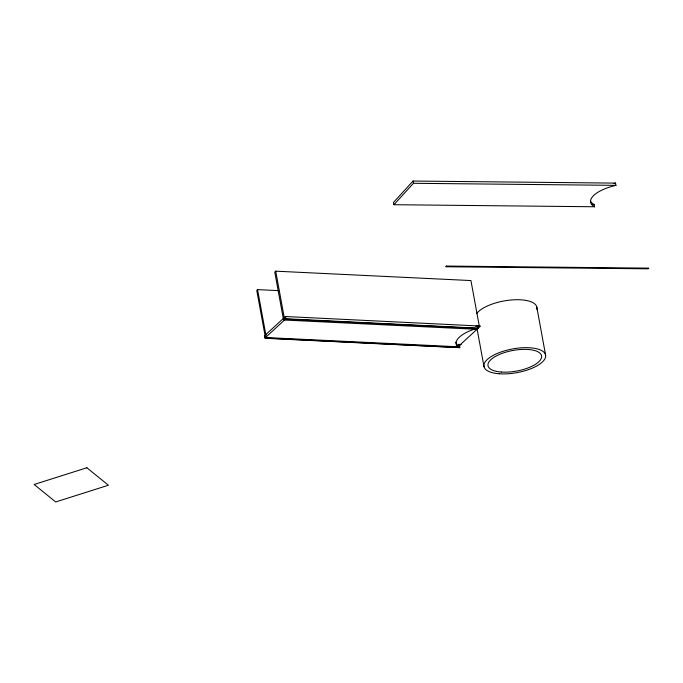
<?xml version="1.0" encoding="UTF-8"?>
<svg xmlns="http://www.w3.org/2000/svg" width="683" height="683" viewBox="0 0 683 683"><rect width="100%" height="100%" fill="white"/><g stroke="black" fill="none" stroke-linecap="round" stroke-linejoin="round"><path stroke-width="1.02" d="M413.01 181.038L393.493 202.458L393.912 204.712L594.552 206.761A31.35 12.046 -10.4 0 1 615.938 185.375L615.537 183.112L413.01 181.038L413.428 183.292L393.912 204.712M615.52 183.121L615.537 183.112A31.35 12.046 -10.4 0 0 613.778 183.539M478.331 326.935L479.287 326.056L470.937 280.559L275.719 271.168L274.754 272.056L283.556 319.994L475.026 329.206C477.707 329.727 479.321 325.518 476.222 326.303M278.775 290.642L257.551 289.626L256.757 290.352L265.559 338.298L459.821 347.69C459.838 342.678 456.739 345.333 459.821 347.69M283.556 319.994L284.512 319.115L477.989 328.421M265.559 338.298L266.353 337.564L458.78 346.819M456.389 345.154L459.591 345.325L480.525 326.064L285.477 316.519L264.534 335.771L264.953 338.017L458.378 347.485A31.35 12.046 -10.4 0 1 477.716 328.156L477.306 325.911L475.906 326.32M264.953 338.017L285.887 318.765L477.716 328.156M413.428 183.292L615.946 185.358M592.016 204.49L594.142 204.516L594.552 206.761M477.537 325.97L479.287 326.056M458.327 344.377L461.127 344.505L459.377 345.248M536.753 306.855L545.546 354.801M477.135 329.257L484.025 366.771M474.864 328.284L475.026 329.206M457.969 345.239L458.225 346.64M458.25 346.785L458.378 347.485M285.477 316.519L285.887 318.765M275.719 271.168L284.512 319.115M257.551 289.626L266.353 337.564M594.142 204.516A31.35 12.046 -10.4 0 1 590.505 200.998M476.555 313.693A31.35 12.046 -10.4 0 1 512.335 299.897A31.35 12.046 -10.4 0 1 536.736 309.322M456.995 344.326A31.35 12.046 -10.4 0 1 455.817 342.251M446.332 266.063L445.7 266.754L648.218 268.82L648.85 268.137L446.332 266.063M86.861 467.761L34.15 484.478L55.699 501.962L108.401 485.237L86.861 467.761M499.282 373.772A31.35 12.046 -10.4 0 0 545.7 355.997A31.35 12.046 -10.4 0 0 499.384 352.59A31.35 12.046 -10.4 0 0 499.282 373.772M501.322 372.039A27.226 10.458 -10.4 0 0 541.628 356.603A27.226 10.458 -10.4 0 0 501.407 353.649A27.226 10.458 -10.4 0 0 501.322 372.039"/></g></svg>
